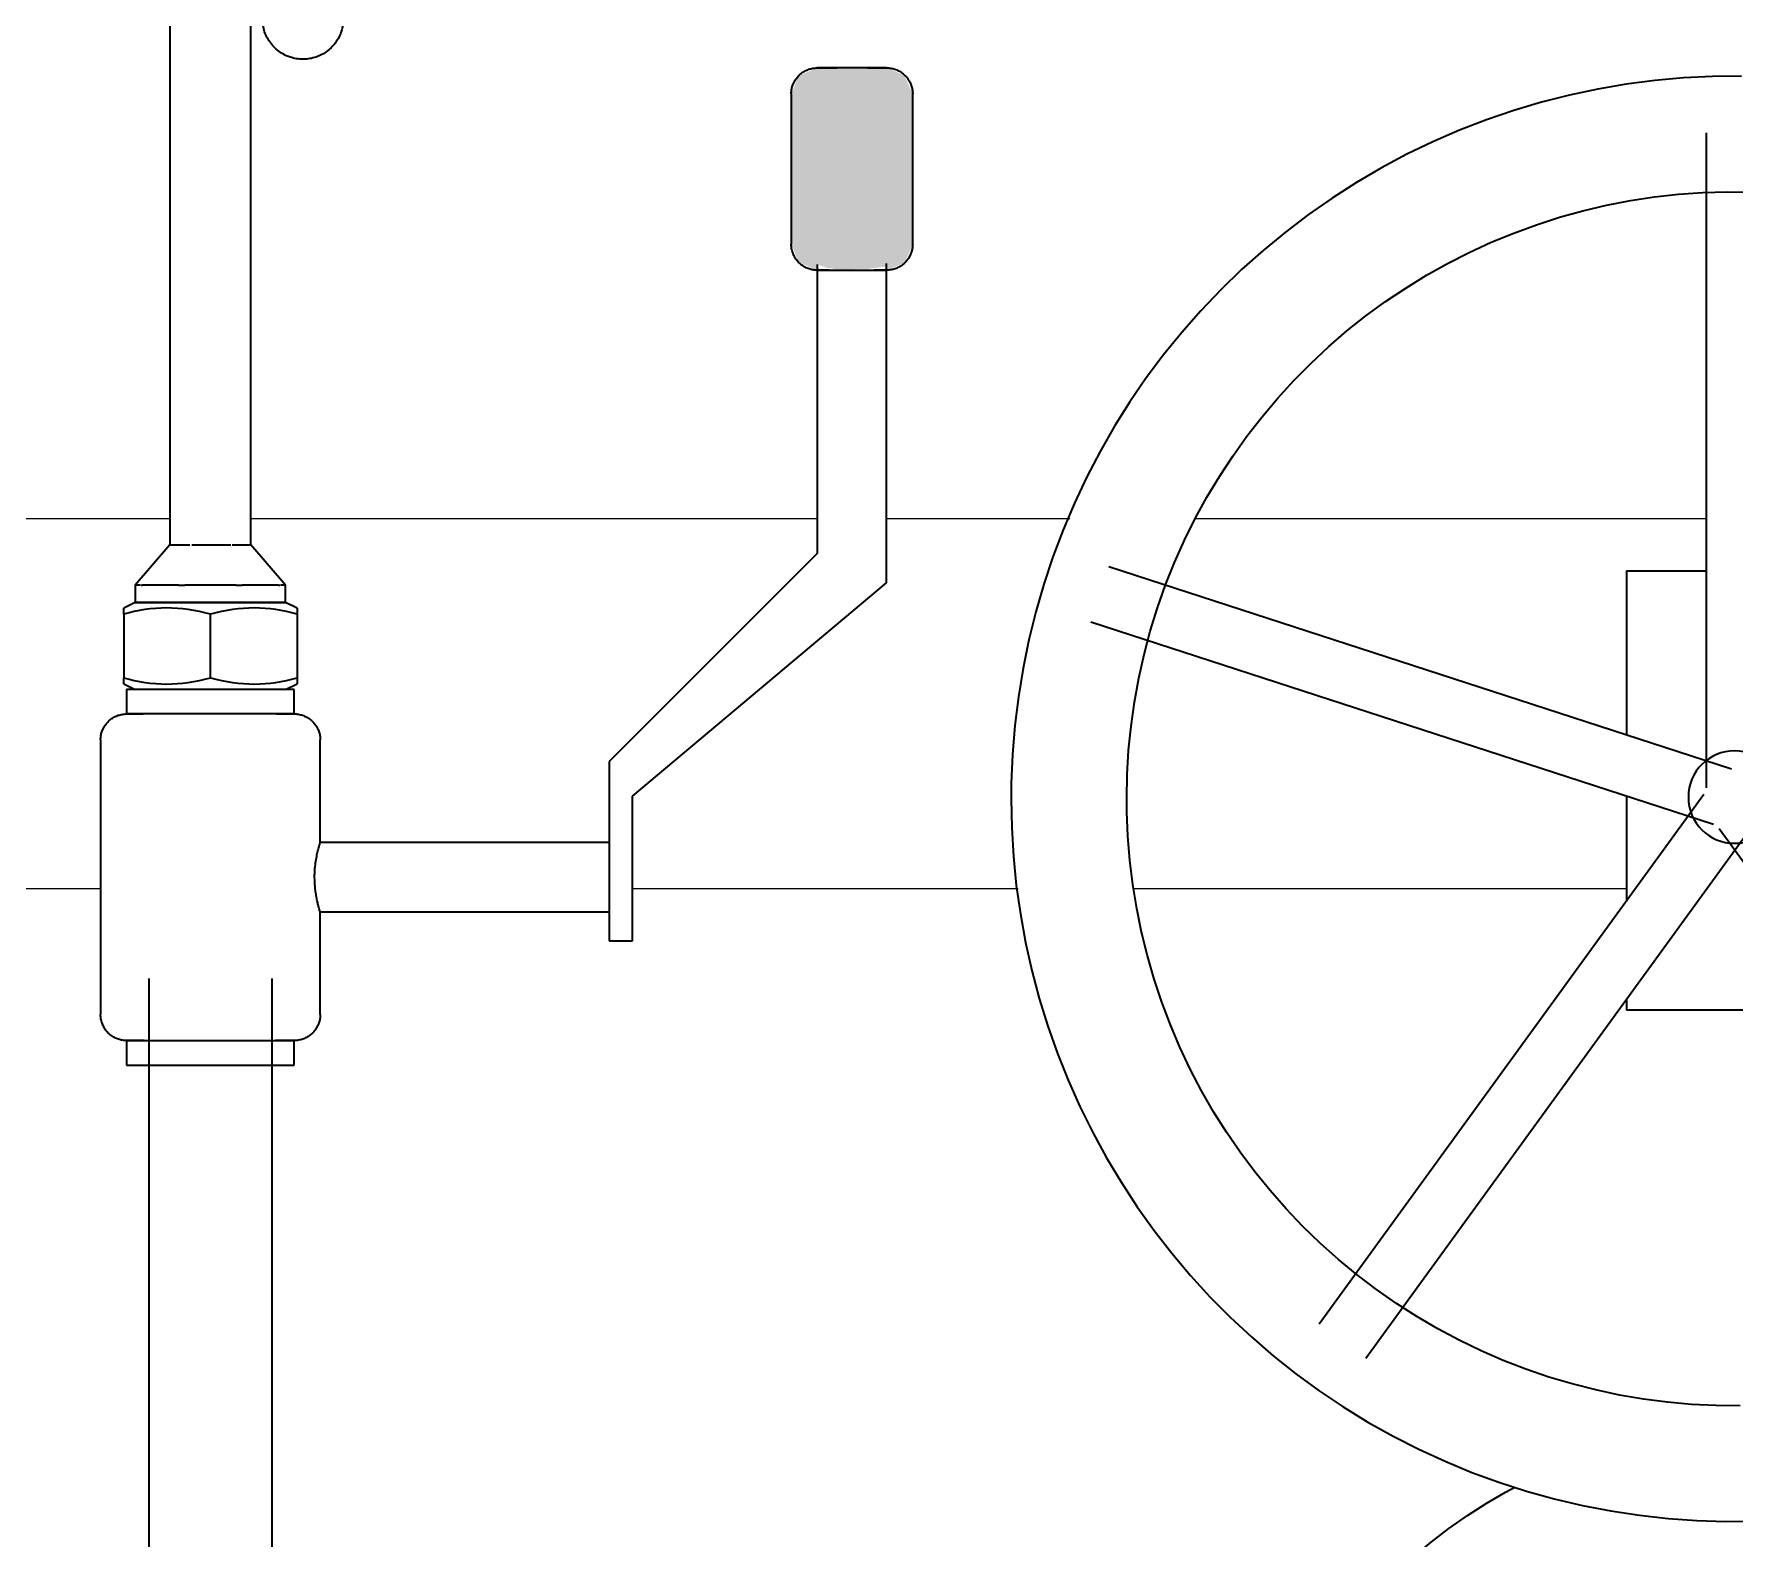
# Model space of a CAD drawing. Header units: millimetres. Extents: x -11989 to -4071, y -1478 to 4600.
# Drawn here: x -8959.5 to -8665.2, y 669.5 to 929.9 of the extents above; entities that cross this region are included whole.
import ezdxf

# ---------------------------------------------------------------- set-up
doc = ezdxf.new("R2010")
doc.units = ezdxf.units.MM
doc.layers.add('P-PIPE', color=7, linetype='Continuous', lineweight=35)
doc.layers.add('S-BEAM', color=7, linetype='Continuous', lineweight=35)

# ---------------------------------------------------------------- blocks, each defined once
blk = doc.blocks.new('ADSK_КаркасНесущий_Швеллер_ПолкаПараллельная_ГОСТ 8240-97 - 16П-21513635-Разрез 4')
at = {"layer": 'S-BEAM', "color": 252, "lineweight": 5, "true_color": 0x959595}
for p, q in [((-8935.99, 846), (-9107.02, 846)), ((-8823.99, 846), (-8922, 846)), ((-8780.28, 846), (-8811.99, 846)), ((-8670.21, 846), (-8758.54, 846)), ((-8947.99, 782), (-9107.02, 782)), ((-8789.23, 782), (-8855.99, 782)), ((-8683.99, 782), (-8769.25, 782))]:
    blk.add_line(p, q, dxfattribs=at)
blk = doc.blocks.new('Кран шаровый Ду 125 с Редуктором под приварку запорнорегулирующий - Кран шаровый Ду 125 с Редуктором под приварку запорнорегулирующий-21210059-Разрез 4')
at = {"layer": 'P-PIPE', "color": 1, "true_color": 0xff0000}
for p, q in [((-8670.21, 912.75), (-8670.21, 799.49)), ((-8665.83, 802.67), (-8773.55, 837.67)), ((-8683.99, 837), (-8670.21, 837)), ((-8683.99, 837), (-8683.99, 808.58)), ((-8776.64, 828.16), (-8668.92, 793.16)), ((-8670.59, 798.32), (-8737.17, 706.69)), ((-8683.99, 798.06), (-8683.99, 779.87)), ((-8729.08, 700.81), (-8662.5, 792.44)), ((-8667.92, 792.44), (-8601.35, 700.81)), ((-8683.99, 762.86), (-8683.99, 761)), ((-8645.08, 761), (-8683.99, 761))]:
    blk.add_line(p, q, dxfattribs=at)
at = {"layer": 'P-PIPE', "color": 1, "true_color": 0xff0000, "flags": 128}
for points in [[(-8664.11, 922.56), (-8669.1, 922.51), (-8674.1, 922.27), (-8679.08, 921.82), (-8684.04, 921.18), (-8688.96, 920.34), (-8693.86, 919.3), (-8698.7, 918.07), (-8703.49, 916.64), (-8708.22, 915.02), (-8712.89, 913.22), (-8717.47, 911.23), (-8721.98, 909.06), (-8726.39, 906.71), (-8730.71, 904.19), (-8734.92, 901.49), (-8739.02, 898.63), (-8743, 895.61), (-8746.86, 892.43), (-8750.59, 889.1), (-8754.18, 885.62), (-8757.63, 882), (-8760.93, 878.25), (-8764.08, 874.36), (-8767.07, 870.36), (-8769.9, 866.24), (-8772.57, 862.01), (-8775.06, 857.67), (-8777.37, 853.24), (-8779.51, 848.72), (-8781.46, 844.12), (-8783.23, 839.44), (-8784.81, 834.7), (-8786.2, 829.9), (-8787.4, 825.04), (-8788.4, 820.14), (-8789.2, 815.21), (-8789.81, 810.24), (-8790.22, 805.26), (-8790.43, 800.27), (-8790.45, 797.57)], [(-8664.11, 922.56), (-8669.1, 922.51), (-8674.1, 922.27), (-8679.08, 921.82), (-8684.04, 921.18), (-8688.96, 920.34), (-8693.86, 919.3), (-8698.7, 918.07), (-8703.49, 916.64), (-8708.22, 915.02), (-8712.89, 913.22), (-8717.47, 911.23), (-8721.98, 909.06), (-8726.39, 906.71), (-8730.71, 904.19), (-8734.92, 901.49), (-8739.02, 898.63), (-8743, 895.61), (-8746.86, 892.43), (-8750.59, 889.1), (-8754.18, 885.62), (-8757.63, 882), (-8760.93, 878.25), (-8764.08, 874.36), (-8767.07, 870.36), (-8769.9, 866.24), (-8772.57, 862.01), (-8775.06, 857.67), (-8777.37, 853.24), (-8779.51, 848.72), (-8781.46, 844.12), (-8783.23, 839.44), (-8784.81, 834.7), (-8786.2, 829.9), (-8787.4, 825.04), (-8788.4, 820.14), (-8789.2, 815.21), (-8789.81, 810.24), (-8790.22, 805.26), (-8790.43, 800.27), (-8790.45, 797.57)], [(-8770.45, 797.57), (-8770.37, 801.77), (-8770.12, 805.96), (-8769.7, 810.14), (-8769.11, 814.3), (-8768.36, 818.43), (-8767.45, 822.53), (-8766.37, 826.59), (-8765.12, 830.6), (-8763.72, 834.56), (-8762.17, 838.46), (-8760.45, 842.29), (-8758.59, 846.05), (-8756.58, 849.74), (-8754.42, 853.34), (-8752.12, 856.86), (-8749.68, 860.27), (-8747.1, 863.59), (-8744.39, 866.8), (-8741.56, 869.9), (-8738.61, 872.89), (-8735.54, 875.76), (-8732.36, 878.5), (-8729.07, 881.11), (-8725.67, 883.58), (-8722.19, 885.92), (-8718.61, 888.12), (-8714.94, 890.17), (-8711.2, 892.08), (-8707.39, 893.83), (-8703.5, 895.43), (-8699.56, 896.88), (-8695.56, 898.16), (-8691.51, 899.28), (-8687.43, 900.24), (-8683.3, 901.04), (-8679.15, 901.67), (-8674.98, 902.14), (-8670.79, 902.43), (-8666.59, 902.56), (-8662.39, 902.52)], [(-8770.45, 797.57), (-8770.37, 801.77), (-8770.12, 805.96), (-8769.7, 810.14), (-8769.11, 814.3), (-8768.36, 818.43), (-8767.45, 822.53), (-8766.37, 826.59), (-8765.12, 830.6), (-8763.72, 834.56), (-8762.17, 838.46), (-8760.45, 842.29), (-8758.59, 846.05), (-8756.58, 849.74), (-8754.42, 853.34), (-8752.12, 856.86), (-8749.68, 860.27), (-8747.1, 863.59), (-8744.39, 866.8), (-8741.56, 869.9), (-8738.61, 872.89), (-8735.54, 875.76), (-8732.36, 878.5), (-8729.07, 881.11), (-8725.67, 883.58), (-8722.19, 885.92), (-8718.61, 888.12), (-8714.94, 890.17), (-8711.2, 892.08), (-8707.39, 893.83), (-8703.5, 895.43), (-8699.56, 896.88), (-8695.56, 898.16), (-8691.51, 899.28), (-8687.43, 900.24), (-8683.3, 901.04), (-8679.15, 901.67), (-8674.98, 902.14), (-8670.79, 902.43), (-8666.59, 902.56), (-8662.39, 902.52)], [(-8790.45, 797.57), (-8790.35, 792.57), (-8790.06, 787.58), (-8789.56, 782.6), (-8788.86, 777.65), (-8787.96, 772.73), (-8786.87, 767.85), (-8785.59, 763.02), (-8784.11, 758.25), (-8782.44, 753.53), (-8780.59, 748.89), (-8778.55, 744.33), (-8776.33, 739.85), (-8773.93, 735.46), (-8771.36, 731.17), (-8768.62, 726.99), (-8765.72, 722.92), (-8762.65, 718.97), (-8759.43, 715.14), (-8756.06, 711.45), (-8752.54, 707.9), (-8748.89, 704.49), (-8745.1, 701.23), (-8741.18, 698.12), (-8737.14, 695.17), (-8732.99, 692.38), (-8728.73, 689.77), (-8724.37, 687.32), (-8719.92, 685.06), (-8715.37, 682.97), (-8710.75, 681.06), (-8706.05, 679.34), (-8701.29, 677.82), (-8696.48, 676.48), (-8691.61, 675.33), (-8686.7, 674.39), (-8681.76, 673.64), (-8676.79, 673.08), (-8671.8, 672.73), (-8666.8, 672.57), (-8661.81, 672.62)], [(-8790.45, 797.57), (-8790.35, 792.57), (-8790.06, 787.58), (-8789.56, 782.6), (-8788.86, 777.65), (-8787.96, 772.73), (-8786.87, 767.85), (-8785.59, 763.02), (-8784.11, 758.25), (-8782.44, 753.53), (-8780.59, 748.89), (-8778.55, 744.33), (-8776.33, 739.85), (-8773.93, 735.46), (-8771.36, 731.17), (-8768.62, 726.99), (-8765.72, 722.92), (-8762.65, 718.97), (-8759.43, 715.14), (-8756.06, 711.45), (-8752.54, 707.9), (-8748.89, 704.49), (-8745.1, 701.23), (-8741.18, 698.12), (-8737.14, 695.17), (-8732.99, 692.38), (-8728.73, 689.77), (-8724.37, 687.32), (-8719.92, 685.06), (-8715.37, 682.97), (-8710.75, 681.06), (-8706.05, 679.34), (-8701.29, 677.82), (-8696.48, 676.48), (-8691.61, 675.33), (-8686.7, 674.39), (-8681.76, 673.64), (-8676.79, 673.08), (-8671.8, 672.73), (-8666.8, 672.57), (-8661.81, 672.62)], [(-8664.32, 692.57), (-8668.52, 692.61), (-8672.72, 692.82), (-8676.9, 693.19), (-8681.06, 693.73), (-8685.2, 694.44), (-8689.31, 695.31), (-8693.38, 696.35), (-8697.41, 697.55), (-8701.38, 698.9), (-8705.3, 700.42), (-8709.15, 702.09), (-8712.93, 703.92), (-8716.64, 705.89), (-8720.27, 708.01), (-8723.8, 710.27), (-8727.25, 712.68), (-8730.59, 715.21), (-8733.83, 717.89), (-8736.97, 720.68), (-8739.98, 723.6), (-8742.88, 726.64), (-8745.66, 729.8), (-8748.3, 733.06), (-8750.81, 736.42), (-8753.19, 739.89), (-8755.43, 743.44), (-8757.52, 747.08), (-8759.47, 750.8), (-8761.26, 754.6), (-8762.9, 758.47), (-8764.39, 762.39), (-8765.72, 766.38), (-8766.88, 770.41), (-8767.89, 774.49), (-8768.73, 778.61), (-8769.4, 782.75), (-8769.91, 786.92), (-8770.26, 791.1), (-8770.43, 795.3), (-8770.45, 797.57)], [(-8664.32, 692.57), (-8668.52, 692.61), (-8672.72, 692.82), (-8676.9, 693.19), (-8681.06, 693.73), (-8685.2, 694.44), (-8689.31, 695.31), (-8693.38, 696.35), (-8697.41, 697.55), (-8701.38, 698.9), (-8705.3, 700.42), (-8709.15, 702.09), (-8712.93, 703.92), (-8716.64, 705.89), (-8720.27, 708.01), (-8723.8, 710.27), (-8727.25, 712.68), (-8730.59, 715.21), (-8733.83, 717.89), (-8736.97, 720.68), (-8739.98, 723.6), (-8742.88, 726.64), (-8745.66, 729.8), (-8748.3, 733.06), (-8750.81, 736.42), (-8753.19, 739.89), (-8755.43, 743.44), (-8757.52, 747.08), (-8759.47, 750.8), (-8761.26, 754.6), (-8762.9, 758.47), (-8764.39, 762.39), (-8765.72, 766.38), (-8766.88, 770.41), (-8767.89, 774.49), (-8768.73, 778.61), (-8769.4, 782.75), (-8769.91, 786.92), (-8770.26, 791.1), (-8770.43, 795.3), (-8770.45, 797.57)], [(-8720.78, 666.5), (-8717.79, 668.98), (-8714.7, 671.34), (-8711.51, 673.57), (-8708.25, 675.68), (-8704.9, 677.65), (-8703.31, 678.5)]]:
    blk.add_lwpolyline(points, dxfattribs=at)
at = {"layer": 'P-PIPE', "color": 1, "true_color": 0xff0000}
for start, end in [(0, 180), (180, 360)]:
    blk.add_arc((-8665.28, 797.87), 8, start, end, dxfattribs=at)
blk = doc.blocks.new('Закладная прямая СГК _с перкинсом_ - Закладная прямая СГК _с перкинсом_-V27-Разрез 4')
at = {"layer": 'P-PIPE', "true_color": 0xff8000}
for points in [[(-8807.49, 919.5), (-8808.97, 922.75), (-8811.99, 924), (-8823.99, 924), (-8827.18, 922.68), (-8828.49, 919.5), (-8808.81, 919.5)], [(-8808.9, 893.5), (-8807.49, 893.5), (-8807.49, 919.5), (-8828.49, 919.5), (-8828.49, 893.5), (-8812.74, 893.5)], [(-8811.99, 889), (-8808.81, 890.32), (-8807.49, 893.5), (-8828.49, 893.5), (-8827.18, 890.32), (-8823.99, 889), (-8823.99, 890.02), (-8822.67, 889.49), (-8820.49, 889.12), (-8815.3, 889.23), (-8811.99, 889.66)]]:
    blk.add_hatch(color=30, dxfattribs=at).paths.add_polyline_path(points)
at = {"layer": 'P-PIPE'}
for p, q in [((-8828.49, 919.5), (-8828.49, 893.5)), ((-8807.49, 893.5), (-8807.49, 919.5)), ((-8823.99, 890.02), (-8823.99, 840)), ((-8811.99, 834.92), (-8811.99, 890.19)), ((-8823.99, 840), (-8859.99, 804)), ((-8855.99, 798), (-8811.99, 834.92)), ((-8943.49, 816.5), (-8943.49, 812.25)), ((-8914.49, 816.5), (-8943.49, 816.5)), ((-8914.49, 812.25), (-8914.49, 816.5)), ((-8914.49, 812.25), (-8943.49, 812.25)), ((-8947.99, 807.75), (-8947.99, 760.25)), ((-8909.99, 790), (-8909.99, 807.75)), ((-8859.99, 804), (-8859.99, 773)), ((-8855.99, 773), (-8855.99, 798)), ((-8859.99, 790), (-8909.99, 790)), ((-8909.99, 760.25), (-8909.99, 778)), ((-8909.99, 778), (-8859.99, 778)), ((-8859.99, 773), (-8855.99, 773)), ((-8939.64, 766.5), (-8939.64, 666.5)), ((-8918.34, 666.5), (-8918.34, 766.5)), ((-8943.49, 755.75), (-8943.49, 751.5)), ((-8943.49, 755.75), (-8914.49, 755.75)), ((-8914.49, 751.5), (-8914.49, 755.75)), ((-8943.49, 751.5), (-8914.49, 751.5))]:
    blk.add_line(p, q, dxfattribs=at)
at = {"layer": 'P-PIPE', "flags": 128}
for points in [[(-8828.49, 919.5), (-8828.49, 919.68), (-8828.48, 919.86), (-8828.46, 920.04), (-8828.44, 920.22), (-8828.4, 920.39), (-8828.37, 920.57), (-8828.32, 920.74), (-8828.27, 920.92), (-8828.21, 921.09), (-8828.14, 921.25), (-8828.07, 921.42), (-8827.99, 921.58), (-8827.9, 921.74), (-8827.81, 921.89), (-8827.71, 922.04), (-8827.6, 922.19), (-8827.49, 922.33), (-8827.38, 922.47), (-8827.26, 922.6), (-8827.13, 922.73), (-8827, 922.85), (-8826.86, 922.97), (-8826.72, 923.08), (-8826.58, 923.19), (-8826.43, 923.29), (-8826.27, 923.38), (-8826.12, 923.47), (-8825.95, 923.55), (-8825.79, 923.63), (-8825.62, 923.69), (-8825.46, 923.76), (-8825.28, 923.81), (-8825.11, 923.86), (-8824.94, 923.9), (-8824.76, 923.93), (-8824.58, 923.96), (-8824.4, 923.98), (-8824.22, 923.99), (-8824.04, 924), (-8823.99, 924)], [(-8823.99, 924), (-8823.99, 924), (-8823.98, 924), (-8823.95, 924), (-8823.92, 924), (-8823.87, 924), (-8823.82, 924), (-8823.76, 924), (-8823.69, 924), (-8823.61, 924), (-8823.52, 924), (-8823.42, 924), (-8823.32, 924), (-8823.2, 924), (-8823.08, 924), (-8822.95, 924), (-8822.81, 924), (-8822.66, 924), (-8822.51, 924), (-8822.34, 924), (-8822.17, 924), (-8822, 924), (-8821.82, 924), (-8821.63, 924), (-8821.44, 924), (-8821.24, 924), (-8821.03, 924), (-8820.82, 924), (-8820.61, 924)], [(-8811.99, 924), (-8812, 924), (-8812.01, 924), (-8812.04, 924), (-8812.07, 924), (-8812.11, 924), (-8812.17, 924), (-8812.23, 924), (-8812.3, 924), (-8812.38, 924), (-8812.47, 924), (-8812.57, 924), (-8812.67, 924), (-8812.79, 924), (-8812.91, 924), (-8813.04, 924), (-8813.18, 924), (-8813.33, 924), (-8813.48, 924), (-8813.65, 924), (-8813.81, 924), (-8813.99, 924), (-8814.17, 924), (-8814.36, 924), (-8814.55, 924), (-8814.75, 924), (-8814.96, 924), (-8815.17, 924), (-8815.38, 924), (-8815.6, 924), (-8815.82, 924), (-8816.05, 924), (-8816.27, 924), (-8816.51, 924), (-8816.74, 924), (-8816.97, 924), (-8817.21, 924), (-8817.45, 924), (-8817.69, 924), (-8817.93, 924), (-8818.17, 924), (-8818.41, 924), (-8818.65, 924), (-8818.89, 924), (-8819.12, 924), (-8819.36, 924), (-8819.59, 924), (-8819.82, 924), (-8820.05, 924), (-8820.27, 924), (-8820.49, 924), (-8820.71, 924), (-8820.92, 924), (-8821.13, 924), (-8821.33, 924), (-8821.53, 924), (-8821.72, 924), (-8821.9, 924), (-8822.08, 924), (-8822.25, 924), (-8822.42, 924), (-8822.58, 924), (-8822.73, 924), (-8822.87, 924), (-8823.01, 924), (-8823.14, 924), (-8823.26, 924), (-8823.37, 924), (-8823.47, 924), (-8823.56, 924), (-8823.65, 924), (-8823.72, 924), (-8823.79, 924), (-8823.85, 924), (-8823.9, 924), (-8823.93, 924), (-8823.96, 924), (-8823.98, 924), (-8823.99, 924), (-8823.99, 924)], [(-8815.28, 924), (-8815.07, 924), (-8814.86, 924), (-8814.66, 924), (-8814.46, 924), (-8814.27, 924), (-8814.09, 924), (-8813.91, 924), (-8813.74, 924), (-8813.57, 924), (-8813.41, 924), (-8813.26, 924), (-8813.12, 924), (-8812.98, 924), (-8812.85, 924), (-8812.73, 924), (-8812.62, 924), (-8812.52, 924), (-8812.43, 924), (-8812.34, 924), (-8812.27, 924), (-8812.2, 924), (-8812.14, 924), (-8812.09, 924), (-8812.05, 924), (-8812.03, 924), (-8812.01, 924), (-8812, 924), (-8811.99, 924)], [(-8811.99, 924), (-8811.81, 924), (-8811.63, 923.99), (-8811.46, 923.97), (-8811.28, 923.94), (-8811.1, 923.91), (-8810.92, 923.87), (-8810.75, 923.82), (-8810.58, 923.77), (-8810.41, 923.71), (-8810.24, 923.64), (-8810.08, 923.57), (-8809.92, 923.49), (-8809.76, 923.41), (-8809.6, 923.31), (-8809.45, 923.21), (-8809.31, 923.11), (-8809.16, 923), (-8809.03, 922.88), (-8808.89, 922.76), (-8808.77, 922.64), (-8808.64, 922.5), (-8808.53, 922.37), (-8808.41, 922.23), (-8808.31, 922.08), (-8808.21, 921.93), (-8808.11, 921.78), (-8808.03, 921.62), (-8807.94, 921.46), (-8807.87, 921.3), (-8807.8, 921.13), (-8807.74, 920.96), (-8807.68, 920.79), (-8807.64, 920.62), (-8807.59, 920.44), (-8807.56, 920.26), (-8807.53, 920.09), (-8807.51, 919.91), (-8807.5, 919.73), (-8807.49, 919.55), (-8807.49, 919.5)], [(-8823.99, 889), (-8824.17, 889), (-8824.35, 889.01), (-8824.53, 889.03), (-8824.71, 889.06), (-8824.89, 889.09), (-8825.06, 889.13), (-8825.24, 889.18), (-8825.41, 889.23), (-8825.58, 889.29), (-8825.75, 889.36), (-8825.91, 889.43), (-8826.07, 889.51), (-8826.23, 889.59), (-8826.38, 889.69), (-8826.54, 889.79), (-8826.68, 889.89), (-8826.82, 890), (-8826.96, 890.12), (-8827.09, 890.24), (-8827.22, 890.36), (-8827.35, 890.5), (-8827.46, 890.63), (-8827.57, 890.77), (-8827.68, 890.92), (-8827.78, 891.07), (-8827.88, 891.22), (-8827.96, 891.38), (-8828.04, 891.54), (-8828.12, 891.7), (-8828.19, 891.87), (-8828.25, 892.04), (-8828.31, 892.21), (-8828.35, 892.38), (-8828.39, 892.56), (-8828.43, 892.74), (-8828.46, 892.91), (-8828.48, 893.09), (-8828.49, 893.27), (-8828.49, 893.45), (-8828.49, 893.5)], [(-8807.49, 893.5), (-8807.5, 893.32), (-8807.51, 893.14), (-8807.53, 892.96), (-8807.55, 892.78), (-8807.58, 892.61), (-8807.62, 892.43), (-8807.67, 892.26), (-8807.72, 892.08), (-8807.78, 891.91), (-8807.85, 891.75), (-8807.92, 891.58), (-8808, 891.42), (-8808.09, 891.26), (-8808.18, 891.11), (-8808.28, 890.96), (-8808.38, 890.81), (-8808.5, 890.67), (-8808.61, 890.53), (-8808.73, 890.4), (-8808.86, 890.27), (-8808.99, 890.15), (-8809.13, 890.03), (-8809.27, 889.92), (-8809.41, 889.81), (-8809.56, 889.71), (-8809.72, 889.62), (-8809.87, 889.53), (-8810.03, 889.45), (-8810.2, 889.37), (-8810.36, 889.31), (-8810.53, 889.24), (-8810.7, 889.19), (-8810.88, 889.14), (-8811.05, 889.1), (-8811.23, 889.07), (-8811.41, 889.04), (-8811.59, 889.02), (-8811.77, 889.01), (-8811.95, 889), (-8811.99, 889)], [(-8821.9, 889), (-8822.08, 889), (-8822.25, 889), (-8822.42, 889), (-8822.58, 889), (-8822.73, 889), (-8822.87, 889), (-8823.01, 889), (-8823.14, 889), (-8823.26, 889), (-8823.37, 889), (-8823.47, 889), (-8823.56, 889), (-8823.65, 889), (-8823.72, 889), (-8823.79, 889), (-8823.85, 889), (-8823.9, 889), (-8823.93, 889), (-8823.96, 889), (-8823.98, 889), (-8823.99, 889)], [(-8823.99, 889), (-8823.98, 889), (-8823.95, 889), (-8823.92, 889), (-8823.87, 889), (-8823.82, 889), (-8823.76, 889), (-8823.69, 889), (-8823.61, 889), (-8823.52, 889), (-8823.42, 889), (-8823.32, 889), (-8823.2, 889), (-8823.08, 889), (-8822.95, 889), (-8822.81, 889), (-8822.66, 889), (-8822.51, 889), (-8822.34, 889), (-8822.17, 889), (-8822, 889), (-8821.82, 889), (-8821.63, 889), (-8821.44, 889), (-8821.24, 889), (-8821.03, 889), (-8820.82, 889), (-8820.61, 889), (-8820.39, 889), (-8820.17, 889), (-8819.94, 889), (-8819.71, 889), (-8819.48, 889), (-8819.25, 889), (-8819.01, 889), (-8818.78, 889), (-8818.54, 889), (-8818.3, 889), (-8818.06, 889), (-8817.82, 889), (-8817.58, 889), (-8817.34, 889), (-8817.1, 889), (-8816.87, 889), (-8816.63, 889), (-8816.4, 889), (-8816.17, 889), (-8815.94, 889), (-8815.72, 889), (-8815.5, 889), (-8815.28, 889), (-8815.07, 889), (-8814.86, 889), (-8814.66, 889), (-8814.46, 889), (-8814.27, 889), (-8814.09, 889), (-8813.91, 889), (-8813.74, 889), (-8813.57, 889), (-8813.41, 889), (-8813.26, 889), (-8813.12, 889), (-8812.98, 889), (-8812.85, 889), (-8812.73, 889), (-8812.62, 889), (-8812.52, 889), (-8812.43, 889), (-8812.34, 889), (-8812.27, 889), (-8812.2, 889), (-8812.14, 889), (-8812.09, 889), (-8812.05, 889), (-8812.03, 889), (-8812.01, 889), (-8812, 889)], [(-8812, 889), (-8812.01, 889), (-8812.04, 889), (-8812.07, 889), (-8812.11, 889), (-8812.17, 889), (-8812.23, 889), (-8812.3, 889), (-8812.38, 889), (-8812.47, 889), (-8812.57, 889), (-8812.67, 889), (-8812.79, 889), (-8812.91, 889), (-8813.04, 889), (-8813.18, 889), (-8813.33, 889), (-8813.48, 889), (-8813.65, 889), (-8813.81, 889), (-8813.99, 889), (-8814.17, 889)], [(-8947.99, 807.75), (-8947.99, 807.93), (-8947.98, 808.11), (-8947.96, 808.29), (-8947.94, 808.47), (-8947.9, 808.64), (-8947.87, 808.82), (-8947.82, 808.99), (-8947.77, 809.17), (-8947.71, 809.34), (-8947.64, 809.5), (-8947.57, 809.67), (-8947.49, 809.83), (-8947.4, 809.99), (-8947.31, 810.14), (-8947.21, 810.29), (-8947.1, 810.44), (-8946.99, 810.58), (-8946.88, 810.72), (-8946.76, 810.85), (-8946.63, 810.98), (-8946.5, 811.1), (-8946.36, 811.22), (-8946.22, 811.33), (-8946.08, 811.44), (-8945.93, 811.54), (-8945.77, 811.63), (-8945.62, 811.72), (-8945.45, 811.8), (-8945.29, 811.88), (-8945.12, 811.94), (-8944.96, 812.01), (-8944.78, 812.06), (-8944.61, 812.11), (-8944.44, 812.15), (-8944.26, 812.18), (-8944.08, 812.21), (-8943.9, 812.23), (-8943.72, 812.24), (-8943.54, 812.25), (-8943.49, 812.25)], [(-8943.49, 812.25), (-8943.48, 812.25), (-8943.45, 812.25), (-8943.39, 812.25), (-8943.31, 812.25), (-8943.21, 812.25), (-8943.08, 812.25), (-8942.93, 812.25), (-8942.76, 812.25), (-8942.56, 812.25), (-8942.35, 812.25), (-8942.11, 812.25), (-8941.86, 812.25), (-8941.58, 812.25), (-8941.28, 812.25), (-8940.96, 812.25), (-8940.62, 812.25)], [(-8914.49, 812.25), (-8914.51, 812.25), (-8914.54, 812.25), (-8914.6, 812.25), (-8914.68, 812.25), (-8914.78, 812.25), (-8914.91, 812.25), (-8915.06, 812.25), (-8915.23, 812.25), (-8915.42, 812.25), (-8915.64, 812.25), (-8915.88, 812.25), (-8916.13, 812.25), (-8916.41, 812.25), (-8916.71, 812.25), (-8917.03, 812.25), (-8917.36, 812.25), (-8917.72, 812.25), (-8918.09, 812.25), (-8918.48, 812.25), (-8918.89, 812.25), (-8919.32, 812.25), (-8919.76, 812.25), (-8920.21, 812.25), (-8920.68, 812.25), (-8921.16, 812.25), (-8921.65, 812.25), (-8922.16, 812.25), (-8922.68, 812.25), (-8923.2, 812.25), (-8923.74, 812.25), (-8924.28, 812.25), (-8924.84, 812.25), (-8925.4, 812.25), (-8925.96, 812.25), (-8926.53, 812.25), (-8927.1, 812.25), (-8927.68, 812.25), (-8928.26, 812.25), (-8928.84, 812.25), (-8929.42, 812.25), (-8930, 812.25), (-8930.57, 812.25), (-8931.15, 812.25), (-8931.72, 812.25), (-8932.29, 812.25), (-8932.85, 812.25), (-8933.41, 812.25), (-8933.96, 812.25), (-8934.5, 812.25), (-8935.03, 812.25), (-8935.55, 812.25), (-8936.06, 812.25), (-8936.56, 812.25), (-8937.05, 812.25), (-8937.53, 812.25), (-8937.99, 812.25), (-8938.44, 812.25), (-8938.87, 812.25), (-8939.29, 812.25), (-8939.69, 812.25), (-8940.07, 812.25), (-8940.44, 812.25), (-8940.78, 812.25), (-8941.11, 812.25), (-8941.42, 812.25), (-8941.71, 812.25), (-8941.98, 812.25), (-8942.22, 812.25), (-8942.45, 812.25), (-8942.66, 812.25), (-8942.84, 812.25), (-8943, 812.25), (-8943.14, 812.25), (-8943.26, 812.25), (-8943.35, 812.25), (-8943.42, 812.25), (-8943.47, 812.25), (-8943.49, 812.25), (-8943.49, 812.25)], [(-8917.55, 812.25), (-8917.21, 812.25), (-8916.88, 812.25), (-8916.57, 812.25), (-8916.28, 812.25), (-8916.01, 812.25), (-8915.76, 812.25), (-8915.54, 812.25), (-8915.33, 812.25), (-8915.15, 812.25), (-8914.99, 812.25), (-8914.85, 812.25), (-8914.73, 812.25), (-8914.64, 812.25), (-8914.57, 812.25), (-8914.52, 812.25), (-8914.5, 812.25), (-8914.49, 812.25)], [(-8914.49, 812.25), (-8914.31, 812.25), (-8914.13, 812.24), (-8913.96, 812.22), (-8913.78, 812.19), (-8913.6, 812.16), (-8913.42, 812.12), (-8913.25, 812.07), (-8913.08, 812.02), (-8912.91, 811.96), (-8912.74, 811.89), (-8912.58, 811.82), (-8912.42, 811.74), (-8912.26, 811.66), (-8912.1, 811.56), (-8911.95, 811.46), (-8911.81, 811.36), (-8911.66, 811.25), (-8911.53, 811.13), (-8911.39, 811.01), (-8911.27, 810.89), (-8911.14, 810.75), (-8911.03, 810.62), (-8910.91, 810.48), (-8910.81, 810.33), (-8910.71, 810.18), (-8910.61, 810.03), (-8910.53, 809.87), (-8910.44, 809.71), (-8910.37, 809.55), (-8910.3, 809.38), (-8910.24, 809.21), (-8910.18, 809.04), (-8910.14, 808.87), (-8910.09, 808.69), (-8910.06, 808.51), (-8910.03, 808.34), (-8910.01, 808.16), (-8910, 807.98), (-8909.99, 807.8), (-8909.99, 807.75)], [(-8943.49, 755.75), (-8943.67, 755.75), (-8943.85, 755.76), (-8944.03, 755.78), (-8944.21, 755.81), (-8944.39, 755.84), (-8944.56, 755.88), (-8944.74, 755.93), (-8944.91, 755.98), (-8945.08, 756.04), (-8945.25, 756.11), (-8945.41, 756.18), (-8945.57, 756.26), (-8945.73, 756.34), (-8945.88, 756.44), (-8946.04, 756.54), (-8946.18, 756.64), (-8946.32, 756.75), (-8946.46, 756.87), (-8946.59, 756.99), (-8946.72, 757.11), (-8946.85, 757.25), (-8946.96, 757.38), (-8947.07, 757.52), (-8947.18, 757.67), (-8947.28, 757.82), (-8947.38, 757.97), (-8947.46, 758.13), (-8947.54, 758.29), (-8947.62, 758.45), (-8947.69, 758.62), (-8947.75, 758.79), (-8947.81, 758.96), (-8947.85, 759.13), (-8947.89, 759.31), (-8947.93, 759.49), (-8947.96, 759.66), (-8947.98, 759.84), (-8947.99, 760.02), (-8947.99, 760.2), (-8947.99, 760.25)], [(-8909.99, 760.25), (-8910, 760.07), (-8910.01, 759.89), (-8910.03, 759.71), (-8910.05, 759.53), (-8910.08, 759.36), (-8910.12, 759.18), (-8910.17, 759.01), (-8910.22, 758.83), (-8910.28, 758.66), (-8910.35, 758.5), (-8910.42, 758.33), (-8910.5, 758.17), (-8910.59, 758.01), (-8910.68, 757.86), (-8910.78, 757.71), (-8910.88, 757.56), (-8911, 757.42), (-8911.11, 757.28), (-8911.23, 757.15), (-8911.36, 757.02), (-8911.49, 756.9), (-8911.63, 756.78), (-8911.77, 756.67), (-8911.91, 756.56), (-8912.06, 756.46), (-8912.22, 756.37), (-8912.37, 756.28), (-8912.53, 756.2), (-8912.7, 756.12), (-8912.86, 756.06), (-8913.03, 755.99), (-8913.2, 755.94), (-8913.38, 755.89), (-8913.55, 755.85), (-8913.73, 755.82), (-8913.91, 755.79), (-8914.09, 755.77), (-8914.27, 755.76), (-8914.45, 755.75), (-8914.49, 755.75)], [(-8940.44, 755.75), (-8940.78, 755.75), (-8941.11, 755.75), (-8941.42, 755.75), (-8941.71, 755.75), (-8941.98, 755.75), (-8942.22, 755.75), (-8942.45, 755.75), (-8942.66, 755.75), (-8942.84, 755.75), (-8943, 755.75), (-8943.14, 755.75), (-8943.26, 755.75), (-8943.35, 755.75), (-8943.42, 755.75), (-8943.47, 755.75), (-8943.49, 755.75), (-8943.49, 755.75)], [(-8943.49, 755.75), (-8943.48, 755.75), (-8943.45, 755.75), (-8943.39, 755.75), (-8943.31, 755.75), (-8943.21, 755.75), (-8943.08, 755.75), (-8942.93, 755.75), (-8942.76, 755.75), (-8942.56, 755.75), (-8942.35, 755.75), (-8942.11, 755.75), (-8941.86, 755.75), (-8941.58, 755.75), (-8941.28, 755.75), (-8940.96, 755.75), (-8940.62, 755.75), (-8940.27, 755.75), (-8939.9, 755.75), (-8939.5, 755.75), (-8939.1, 755.75), (-8938.67, 755.75), (-8938.23, 755.75), (-8937.78, 755.75), (-8937.31, 755.75), (-8936.83, 755.75), (-8936.33, 755.75), (-8935.83, 755.75), (-8935.31, 755.75), (-8934.78, 755.75), (-8934.25, 755.75), (-8933.7, 755.75), (-8933.15, 755.75), (-8932.59, 755.75), (-8932.03, 755.75), (-8931.46, 755.75), (-8930.89, 755.75), (-8930.31, 755.75), (-8929.73, 755.75), (-8929.15, 755.75), (-8928.57, 755.75), (-8927.99, 755.75), (-8927.41, 755.75), (-8926.84, 755.75), (-8926.27, 755.75), (-8925.7, 755.75), (-8925.14, 755.75), (-8924.58, 755.75), (-8924.03, 755.75), (-8923.49, 755.75), (-8922.96, 755.75), (-8922.44, 755.75), (-8921.93, 755.75), (-8921.43, 755.75), (-8920.94, 755.75), (-8920.46, 755.75), (-8920, 755.75), (-8919.55, 755.75), (-8919.12, 755.75), (-8918.7, 755.75), (-8918.3, 755.75), (-8917.92, 755.75), (-8917.55, 755.75), (-8917.21, 755.75), (-8916.88, 755.75), (-8916.57, 755.75), (-8916.28, 755.75), (-8916.01, 755.75), (-8915.76, 755.75), (-8915.54, 755.75), (-8915.33, 755.75), (-8915.15, 755.75), (-8914.99, 755.75), (-8914.85, 755.75), (-8914.73, 755.75), (-8914.64, 755.75), (-8914.57, 755.75), (-8914.52, 755.75), (-8914.5, 755.75), (-8914.49, 755.75)], [(-8914.49, 755.75), (-8914.51, 755.75), (-8914.54, 755.75), (-8914.6, 755.75), (-8914.68, 755.75), (-8914.78, 755.75), (-8914.91, 755.75), (-8915.06, 755.75), (-8915.23, 755.75), (-8915.42, 755.75), (-8915.64, 755.75), (-8915.88, 755.75), (-8916.13, 755.75), (-8916.41, 755.75), (-8916.71, 755.75), (-8917.03, 755.75), (-8917.36, 755.75), (-8917.72, 755.75)]]:
    blk.add_lwpolyline(points, dxfattribs=at)
at = {"layer": 'P-PIPE'}
blk.add_open_spline([(-8909.99, 778), (-8909.99, 778), (-8910.02, 778.07), (-8910.1, 778.33), (-8910.23, 778.78), (-8910.39, 779.38), (-8910.56, 780.12), (-8910.72, 780.98), (-8910.86, 781.93), (-8910.95, 783.03), (-8910.97, 784.05), (-8910.95, 784.92), (-8910.89, 785.77), (-8910.76, 786.81), (-8910.56, 787.89), (-8910.35, 788.79), (-8910.09, 789.71), (-8909.99, 789.99), (-8909.99, 790)], degree=3, knots=[0, 0, 0, 0, 0.055556, 0.111111, 0.166667, 0.222222, 0.277778, 0.333333, 0.388889, 0.444444, 0.513889, 0.548611, 0.583333, 0.652778, 0.722222, 0.791667, 0.861111, 1, 1, 1, 1], dxfattribs=at)
blk = doc.blocks.new('РОСМА_ПетлеваяТрубкаПрямая - Прямая из углеродистой стали-V28-Разрез 4')
at = {"layer": 'P-PIPE'}
for p, q in [((-8925.99, 1161.5), (-8928, 1160.57)), ((-8897.99, 1160.57), (-8899.99, 1161.5)), ((-8927.99, 1159.5), (-8927.99, 1138.5)), ((-8912.99, 1138.5), (-8912.99, 1159.5)), ((-8897.99, 1159.5), (-8897.99, 1138.5)), ((-8928, 1137.43), (-8925.99, 1136.5)), ((-8925.99, 1136.5), (-8925.99, 1133.5)), ((-8899.99, 1136.5), (-8925.99, 1136.5)), ((-8925.99, 1136.5), (-8912.99, 1136.5)), ((-8912.99, 1136.5), (-8899.99, 1136.5)), ((-8899.99, 1136.5), (-8897.99, 1137.43)), ((-8899.99, 1133.5), (-8899.99, 1136.5)), ((-8925.99, 1133.5), (-8925.11, 1133.5)), ((-8925.99, 1133.5), (-8919.99, 1126.5)), ((-8924.77, 1133.5), (-8925, 1133.5)), ((-8924.78, 1133.5), (-8918.48, 1133.5)), ((-8917.43, 1133.5), (-8918.49, 1133.5)), ((-8917.45, 1133.5), (-8908.54, 1133.5)), ((-8907.49, 1133.5), (-8908.55, 1133.5)), ((-8907.51, 1133.5), (-8901.21, 1133.5)), ((-8905.99, 1126.5), (-8899.99, 1133.5)), ((-8900.98, 1133.5), (-8901.22, 1133.5)), ((-8900.88, 1133.5), (-8899.99, 1133.5)), ((-8919.99, 1126.5), (-8919.99, 1059.8)), ((-8912.99, 1126.5), (-8919.99, 1126.5)), ((-8905.99, 1126.5), (-8912.99, 1126.5)), ((-8905.99, 1059.8), (-8905.99, 1126.5)), ((-8935.99, 905.02), (-8935.99, 841.5)), ((-8921.99, 841.5), (-8921.99, 905.02)), ((-8935.99, 841.5), (-8941.99, 834.5)), ((-8935.99, 841.5), (-8932.56, 841.5)), ((-8932.21, 841.5), (-8926.87, 841.5)), ((-8926.87, 841.5), (-8925.48, 841.5)), ((-8925.22, 841.5), (-8921.99, 841.5)), ((-8915.99, 834.5), (-8921.99, 841.5)), ((-8941.99, 834.5), (-8941.99, 831.5)), ((-8941.11, 834.5), (-8941.99, 834.5)), ((-8941, 834.5), (-8940.77, 834.5)), ((-8934.48, 834.5), (-8940.78, 834.5)), ((-8934.49, 834.5), (-8933.43, 834.5)), ((-8924.54, 834.5), (-8933.45, 834.5)), ((-8924.55, 834.5), (-8923.49, 834.5)), ((-8917.21, 834.5), (-8923.51, 834.5)), ((-8917.22, 834.5), (-8916.98, 834.5)), ((-8915.99, 834.5), (-8916.88, 834.5)), ((-8915.99, 831.5), (-8915.99, 834.5)), ((-8941.99, 831.5), (-8944, 830.57)), ((-8941.99, 831.5), (-8915.99, 831.5)), ((-8928.99, 831.5), (-8941.99, 831.5)), ((-8915.99, 831.5), (-8928.99, 831.5)), ((-8913.99, 830.57), (-8915.99, 831.5)), ((-8943.99, 829.5), (-8943.99, 818.5)), ((-8928.99, 818.5), (-8928.99, 829.5)), ((-8913.99, 829.5), (-8913.99, 818.5)), ((-8944, 817.43), (-8941.99, 816.5)), ((-8915.99, 816.5), (-8913.99, 817.43))]:
    blk.add_line(p, q, dxfattribs=at)
at = {"layer": 'P-PIPE', "flags": 128}
for points in [[(-8919.99, 1059.8), (-8919.99, 1057.8), (-8919.99, 1055.81), (-8919.99, 1053.82), (-8919.99, 1051.84), (-8919.99, 1049.87), (-8919.99, 1047.92), (-8919.99, 1045.98), (-8919.99, 1044.07), (-8919.99, 1042.19), (-8919.99, 1040.33), (-8919.99, 1038.51), (-8919.99, 1036.71), (-8919.99, 1034.96), (-8919.99, 1033.24), (-8919.99, 1031.57), (-8919.99, 1029.94), (-8919.99, 1028.36), (-8919.99, 1026.83), (-8919.99, 1025.36), (-8919.99, 1023.93), (-8919.99, 1022.83)], [(-8905.99, 1022.46), (-8905.99, 1023.82), (-8905.99, 1025.24), (-8905.99, 1026.71), (-8905.99, 1028.24), (-8905.99, 1029.81), (-8905.99, 1031.44), (-8905.99, 1033.1), (-8905.99, 1034.82), (-8905.99, 1036.57), (-8905.99, 1038.36), (-8905.99, 1040.18), (-8905.99, 1042.04), (-8905.99, 1043.92), (-8905.99, 1045.83), (-8905.99, 1047.76), (-8905.99, 1049.71), (-8905.99, 1051.68), (-8905.99, 1053.65), (-8905.99, 1055.64), (-8905.99, 1057.64), (-8905.99, 1059.64), (-8905.99, 1059.8)], [(-8935.99, 1035.5), (-8935.99, 1035.78), (-8935.97, 1036.06), (-8935.94, 1036.34), (-8935.91, 1036.62), (-8935.85, 1036.89), (-8935.79, 1037.16), (-8935.72, 1037.43), (-8935.64, 1037.7), (-8935.55, 1037.97), (-8935.44, 1038.23), (-8935.33, 1038.48), (-8935.2, 1038.73), (-8935.07, 1038.98), (-8934.93, 1039.22), (-8934.77, 1039.45), (-8934.61, 1039.68), (-8934.44, 1039.9), (-8934.26, 1040.12), (-8934.07, 1040.32), (-8933.87, 1040.52), (-8933.67, 1040.71), (-8933.45, 1040.9), (-8933.24, 1041.07), (-8933.01, 1041.23), (-8932.78, 1041.39), (-8932.54, 1041.54), (-8932.29, 1041.67), (-8932.04, 1041.8), (-8931.79, 1041.92), (-8931.53, 1042.02), (-8931.27, 1042.12), (-8931.12, 1042.17)], [(-8931.12, 1042.17), (-8930.85, 1042.25), (-8930.58, 1042.32), (-8930.3, 1042.38), (-8930.03, 1042.42), (-8929.75, 1042.46), (-8929.47, 1042.48), (-8929.19, 1042.5), (-8928.91, 1042.5), (-8928.63, 1042.49), (-8928.35, 1042.47), (-8928.07, 1042.44), (-8927.8, 1042.4), (-8927.52, 1042.34), (-8927.25, 1042.28), (-8926.98, 1042.2), (-8926.71, 1042.12), (-8926.45, 1042.02), (-8926.19, 1041.91), (-8925.94, 1041.8), (-8925.69, 1041.67), (-8925.44, 1041.53), (-8925.21, 1041.39), (-8924.97, 1041.23), (-8924.75, 1041.07), (-8924.53, 1040.89), (-8924.32, 1040.71), (-8924.11, 1040.52), (-8923.92, 1040.32), (-8923.73, 1040.11), (-8923.55, 1039.9), (-8923.38, 1039.67), (-8923.21, 1039.45), (-8923.06, 1039.21), (-8922.92, 1038.97), (-8922.78, 1038.73), (-8922.66, 1038.48), (-8922.54, 1038.22), (-8922.44, 1037.96), (-8922.35, 1037.7), (-8922.27, 1037.43), (-8922.19, 1037.16), (-8922.13, 1036.88), (-8922.08, 1036.61), (-8922.04, 1036.33), (-8922.02, 1036.05), (-8922, 1035.77), (-8921.99, 1035.5)], [(-8906.08, 933.57), (-8906.08, 933.62), (-8906.1, 933.74), (-8906.13, 933.94), (-8906.18, 934.23), (-8906.24, 934.6), (-8906.31, 935.05), (-8906.39, 935.58), (-8906.48, 936.19), (-8906.59, 936.88), (-8906.71, 937.64), (-8906.84, 938.48), (-8906.98, 939.39), (-8907.13, 940.38), (-8907.3, 941.44), (-8907.47, 942.57), (-8907.66, 943.77), (-8907.86, 945.03), (-8908.06, 946.36), (-8908.28, 947.75), (-8908.5, 949.19), (-8908.74, 950.7), (-8908.98, 952.26), (-8909.23, 953.87), (-8909.49, 955.54), (-8909.75, 957.25), (-8910.03, 959), (-8910.31, 960.8), (-8910.59, 962.64), (-8910.88, 964.51), (-8911.18, 966.41), (-8911.48, 968.35), (-8911.78, 970.31), (-8912.09, 972.29), (-8912.4, 974.3), (-8912.72, 976.32), (-8913.03, 978.36), (-8913.35, 980.4), (-8913.67, 982.46), (-8913.99, 984.52), (-8914.31, 986.58), (-8914.63, 988.64), (-8914.95, 990.69), (-8915.27, 992.73), (-8915.58, 994.76), (-8915.89, 996.78), (-8916.21, 998.77), (-8916.51, 1000.75), (-8916.81, 1002.7), (-8917.11, 1004.62), (-8917.41, 1006.51), (-8917.69, 1008.36), (-8917.98, 1010.18), (-8918.25, 1011.96), (-8918.52, 1013.69), (-8918.79, 1015.38), (-8919.04, 1017.02), (-8919.29, 1018.61), (-8919.53, 1020.15), (-8919.76, 1021.63), (-8919.98, 1023.05), (-8920.19, 1024.41), (-8920.39, 1025.71), (-8920.58, 1026.94), (-8920.76, 1028.11), (-8920.93, 1029.2), (-8921.09, 1030.23), (-8921.24, 1031.18), (-8921.38, 1032.07), (-8921.5, 1032.87), (-8921.62, 1033.6), (-8921.72, 1034.25), (-8921.81, 1034.82), (-8921.88, 1035.32), (-8921.95, 1035.73), (-8922, 1036.06), (-8922.04, 1036.31), (-8922.06, 1036.48), (-8922.08, 1036.56), (-8922.08, 1036.57)], [(-8935.99, 946.59), (-8935.99, 948.04), (-8935.99, 949.54), (-8935.99, 951.1), (-8935.99, 952.71), (-8935.99, 954.37), (-8935.99, 956.08), (-8935.99, 957.83), (-8935.99, 959.63), (-8935.99, 961.46), (-8935.99, 963.33), (-8935.99, 965.23), (-8935.99, 967.16), (-8935.99, 969.12), (-8935.99, 971.11), (-8935.99, 973.11), (-8935.99, 975.13), (-8935.99, 977.17), (-8935.99, 979.22), (-8935.99, 981.27), (-8935.99, 983.33), (-8935.99, 985.39), (-8935.99, 987.45), (-8935.99, 989.5), (-8935.99, 991.54), (-8935.99, 993.57), (-8935.99, 995.59), (-8935.99, 997.59), (-8935.99, 999.56), (-8935.99, 1001.51), (-8935.99, 1003.44), (-8935.99, 1005.33), (-8935.99, 1007.19), (-8935.99, 1009.01), (-8935.99, 1010.79), (-8935.99, 1012.52), (-8935.99, 1014.22), (-8935.99, 1015.86), (-8935.99, 1017.45), (-8935.99, 1018.99), (-8935.99, 1020.47), (-8935.99, 1021.9), (-8935.99, 1023.26), (-8935.99, 1024.56), (-8935.99, 1025.8), (-8935.99, 1026.97), (-8935.99, 1028.07), (-8935.99, 1029.1), (-8935.99, 1030.06), (-8935.99, 1030.94), (-8935.99, 1031.75), (-8935.99, 1032.49), (-8935.99, 1033.14), (-8935.99, 1033.72), (-8935.99, 1034.22), (-8935.99, 1034.63), (-8935.99, 1034.97), (-8935.99, 1035.22), (-8935.99, 1035.4), (-8935.99, 1035.49), (-8935.99, 1035.5)], [(-8935.91, 1034.43), (-8935.91, 1034.38), (-8935.89, 1034.26), (-8935.85, 1034.06), (-8935.81, 1033.77), (-8935.75, 1033.4), (-8935.68, 1032.95), (-8935.6, 1032.42), (-8935.51, 1031.81), (-8935.4, 1031.12), (-8935.28, 1030.36), (-8935.15, 1029.52), (-8935.01, 1028.61), (-8934.85, 1027.62), (-8934.69, 1026.56), (-8934.51, 1025.43), (-8934.33, 1024.23), (-8934.13, 1022.97), (-8933.93, 1021.64), (-8933.71, 1020.25), (-8933.49, 1018.81), (-8933.25, 1017.3), (-8933.01, 1015.74), (-8932.76, 1014.13), (-8932.5, 1012.46), (-8932.23, 1010.75), (-8931.96, 1009), (-8931.68, 1007.2), (-8931.4, 1005.36), (-8931.11, 1003.49), (-8930.81, 1001.59), (-8930.51, 999.65), (-8930.21, 997.69), (-8929.9, 995.71), (-8929.59, 993.7), (-8929.27, 991.68), (-8928.95, 989.64), (-8928.64, 987.6), (-8928.32, 985.54), (-8928, 983.48), (-8927.68, 981.42), (-8927.36, 979.36), (-8927.04, 977.31), (-8926.72, 975.27), (-8926.41, 973.24), (-8926.09, 971.22), (-8925.78, 969.23), (-8925.48, 967.25), (-8925.17, 965.3), (-8924.88, 963.38), (-8924.58, 961.49), (-8924.29, 959.64), (-8924.01, 957.82), (-8923.74, 956.04), (-8923.47, 954.31), (-8923.2, 952.62), (-8922.95, 950.98), (-8922.7, 949.39), (-8922.46, 947.85), (-8922.23, 946.37), (-8922.01, 944.95), (-8921.8, 943.59), (-8921.6, 942.29), (-8921.41, 941.06), (-8921.23, 939.89), (-8921.06, 938.8), (-8920.9, 937.77), (-8920.75, 936.82), (-8920.61, 935.93), (-8920.49, 935.13), (-8920.37, 934.4), (-8920.27, 933.75), (-8920.18, 933.18), (-8920.11, 932.68), (-8920.04, 932.27), (-8919.99, 931.94), (-8919.95, 931.69), (-8919.93, 931.52), (-8919.91, 931.44), (-8919.91, 931.43)], [(-8921.99, 1035.5), (-8921.99, 1035.46), (-8921.99, 1035.34), (-8921.99, 1035.13), (-8921.99, 1034.84), (-8921.99, 1034.47), (-8921.99, 1034.02), (-8921.99, 1033.49), (-8921.99, 1032.89)], [(-8905.99, 1022.46), (-8905.99, 1021.06), (-8905.99, 1019.6), (-8905.99, 1018.08), (-8905.99, 1016.51), (-8905.99, 1014.89), (-8905.99, 1013.22), (-8905.99, 1011.5), (-8905.99, 1009.74), (-8905.99, 1007.93), (-8905.99, 1006.09), (-8905.99, 1004.21), (-8905.99, 1002.3), (-8905.99, 1000.36), (-8905.99, 998.39), (-8905.99, 996.41), (-8905.99, 994.4), (-8905.99, 992.37), (-8905.99, 990.33), (-8905.99, 988.28), (-8905.99, 986.23), (-8905.99, 984.17), (-8905.99, 982.11), (-8905.99, 980.05), (-8905.99, 978), (-8905.99, 975.96), (-8905.99, 973.93), (-8905.99, 971.92), (-8905.99, 969.93), (-8905.99, 967.96), (-8905.99, 966.02), (-8905.99, 964.1), (-8905.99, 962.22), (-8905.99, 960.37), (-8905.99, 958.56), (-8905.99, 956.79), (-8905.99, 955.06), (-8905.99, 953.38), (-8905.99, 951.75), (-8905.99, 950.17), (-8905.99, 948.64), (-8905.99, 947.17), (-8905.99, 945.76), (-8905.99, 944.41), (-8905.99, 943.13), (-8905.99, 941.91), (-8905.99, 940.76), (-8905.99, 939.67), (-8905.99, 938.66), (-8905.99, 937.72), (-8905.99, 936.85), (-8905.99, 936.06), (-8905.99, 935.35), (-8905.99, 934.71), (-8905.99, 934.15), (-8905.99, 933.68), (-8905.99, 933.28), (-8905.99, 932.96), (-8905.99, 932.73), (-8905.99, 932.58), (-8905.99, 932.51), (-8905.99, 932.5)], [(-8935.99, 946.59), (-8935.99, 944.99), (-8935.99, 943.32), (-8935.99, 941.58), (-8935.99, 939.79), (-8935.99, 937.95), (-8935.99, 936.05), (-8935.99, 934.1), (-8935.99, 932.11), (-8935.99, 930.07), (-8935.99, 927.99), (-8935.99, 925.88), (-8935.99, 923.73), (-8935.99, 921.55), (-8935.99, 919.35), (-8935.99, 917.12), (-8935.99, 914.87), (-8935.99, 912.61), (-8935.99, 910.34), (-8935.99, 908.05), (-8935.99, 905.76), (-8935.99, 905.02)], [(-8921.99, 905.02), (-8921.99, 907.31), (-8921.99, 909.59), (-8921.99, 911.87), (-8921.99, 914.14), (-8921.99, 916.39), (-8921.99, 918.62), (-8921.99, 920.84), (-8921.99, 923.02), (-8921.99, 925.18), (-8921.99, 927.31), (-8921.99, 929.4), (-8921.99, 931.45), (-8921.99, 933.46), (-8921.99, 935.42), (-8921.99, 937.34), (-8921.99, 939.2), (-8921.99, 941.01), (-8921.99, 942.76), (-8921.99, 944.45), (-8921.99, 946.08)], [(-8919.99, 932.5), (-8919.99, 932.54), (-8919.99, 932.66), (-8919.99, 932.87), (-8919.99, 933.16), (-8919.99, 933.53), (-8919.99, 933.98), (-8919.99, 934.51), (-8919.99, 935.11)], [(-8912.99, 925.5), (-8913.27, 925.51), (-8913.55, 925.52), (-8913.83, 925.55), (-8914.11, 925.59), (-8914.39, 925.64), (-8914.66, 925.7), (-8914.93, 925.77), (-8915.2, 925.86), (-8915.46, 925.95), (-8915.72, 926.05), (-8915.98, 926.17), (-8916.23, 926.29), (-8916.47, 926.43), (-8916.71, 926.57), (-8916.95, 926.72), (-8917.17, 926.89), (-8917.4, 927.06), (-8917.61, 927.24), (-8917.82, 927.43), (-8918.02, 927.62), (-8918.21, 927.83), (-8918.39, 928.04), (-8918.56, 928.26), (-8918.73, 928.49), (-8918.88, 928.72), (-8919.03, 928.96), (-8919.17, 929.2), (-8919.3, 929.45), (-8919.41, 929.7), (-8919.52, 929.96), (-8919.61, 930.23), (-8919.7, 930.49), (-8919.78, 930.76), (-8919.84, 931.04), (-8919.89, 931.31), (-8919.93, 931.59), (-8919.97, 931.87), (-8919.99, 932.14), (-8919.99, 932.42), (-8919.99, 932.5)], [(-8905.99, 932.5), (-8906, 932.22), (-8906.02, 931.94), (-8906.04, 931.66), (-8906.08, 931.38), (-8906.13, 931.11), (-8906.19, 930.84), (-8906.27, 930.57), (-8906.35, 930.3), (-8906.44, 930.03), (-8906.55, 929.77), (-8906.66, 929.52), (-8906.79, 929.27), (-8906.92, 929.02), (-8907.06, 928.78), (-8907.22, 928.55), (-8907.38, 928.32), (-8907.55, 928.1), (-8907.73, 927.88), (-8907.92, 927.68), (-8908.12, 927.48), (-8908.32, 927.29), (-8908.53, 927.1), (-8908.75, 926.93), (-8908.98, 926.77), (-8909.21, 926.61), (-8909.45, 926.46), (-8909.7, 926.33), (-8909.94, 926.2), (-8910.2, 926.08), (-8910.46, 925.98), (-8910.72, 925.88), (-8910.99, 925.79), (-8911.26, 925.72), (-8911.53, 925.65), (-8911.8, 925.6), (-8912.08, 925.56), (-8912.36, 925.53), (-8912.64, 925.51), (-8912.92, 925.5), (-8912.99, 925.5)]]:
    blk.add_lwpolyline(points, dxfattribs=at)
at = {"layer": 'P-PIPE'}
for points in [[(-8912.99, 1159.5), (-8915.56, 1160.22), (-8920.63, 1160.93), (-8925.56, 1160.22), (-8927.99, 1159.5)], [(-8927.99, 1159.5), (-8927.99, 1160.22), (-8927.99, 1160.57), (-8927.99, 1160.57)], [(-8897.99, 1159.5), (-8900.43, 1160.22), (-8905.36, 1160.93), (-8910.43, 1160.22), (-8912.99, 1159.5)], [(-8897.99, 1160.57), (-8897.99, 1160.57), (-8897.99, 1160.22), (-8897.99, 1159.5)], [(-8927.99, 1138.5), (-8925.56, 1137.78), (-8920.63, 1137.07), (-8915.56, 1137.78), (-8912.99, 1138.5)], [(-8927.99, 1137.43), (-8927.99, 1137.43), (-8927.99, 1137.78), (-8927.99, 1138.5)], [(-8912.99, 1138.5), (-8910.43, 1137.78), (-8905.36, 1137.07), (-8900.43, 1137.78), (-8897.99, 1138.5)], [(-8897.99, 1138.5), (-8897.99, 1137.78), (-8897.99, 1137.43), (-8897.99, 1137.43)], [(-8928.99, 829.5), (-8931.56, 830.22), (-8936.63, 830.93), (-8941.56, 830.22), (-8943.99, 829.5)], [(-8943.99, 829.5), (-8943.99, 830.22), (-8943.99, 830.57), (-8943.99, 830.57)], [(-8913.99, 829.5), (-8916.43, 830.22), (-8921.36, 830.93), (-8926.43, 830.22), (-8928.99, 829.5)], [(-8913.99, 830.57), (-8913.99, 830.57), (-8913.99, 830.22), (-8913.99, 829.5)], [(-8943.99, 818.5), (-8941.56, 817.78), (-8936.63, 817.07), (-8931.56, 817.78), (-8928.99, 818.5)], [(-8943.99, 817.43), (-8943.99, 817.43), (-8943.99, 817.78), (-8943.99, 818.5)], [(-8928.99, 818.5), (-8926.43, 817.78), (-8921.36, 817.07), (-8916.43, 817.78), (-8913.99, 818.5)], [(-8913.99, 818.5), (-8913.99, 817.78), (-8913.99, 817.43), (-8913.99, 817.43)]]:
    blk.add_open_spline(points, degree=3, dxfattribs=at)

msp = doc.modelspace()

# ---------------------------------------------------------------- block references
at = {"layer": 'P-PIPE'}
for name in ['Закладная прямая СГК _с перкинсом_ - Закладная прямая СГК _с перкинсом_-V27-Разрез 4', 'РОСМА_ПетлеваяТрубкаПрямая - Прямая из углеродистой стали-V28-Разрез 4']:
    msp.add_blockref(name, (0, 0), dxfattribs=at)
at = {"layer": 'P-PIPE', "color": 1, "true_color": 0xff0000}
msp.add_blockref('Кран шаровый Ду 125 с Редуктором под приварку запорнорегулирующий - Кран шаровый Ду 125 с Редуктором под приварку запорнорегулирующий-21210059-Разрез 4', (0, 0), dxfattribs=at)
at = {"layer": 'S-BEAM', "color": 252, "lineweight": 5, "true_color": 0x959595}
msp.add_blockref('ADSK_КаркасНесущий_Швеллер_ПолкаПараллельная_ГОСТ 8240-97 - 16П-21513635-Разрез 4', (0, 0), dxfattribs=at)

doc.saveas('drawing.dxf')
